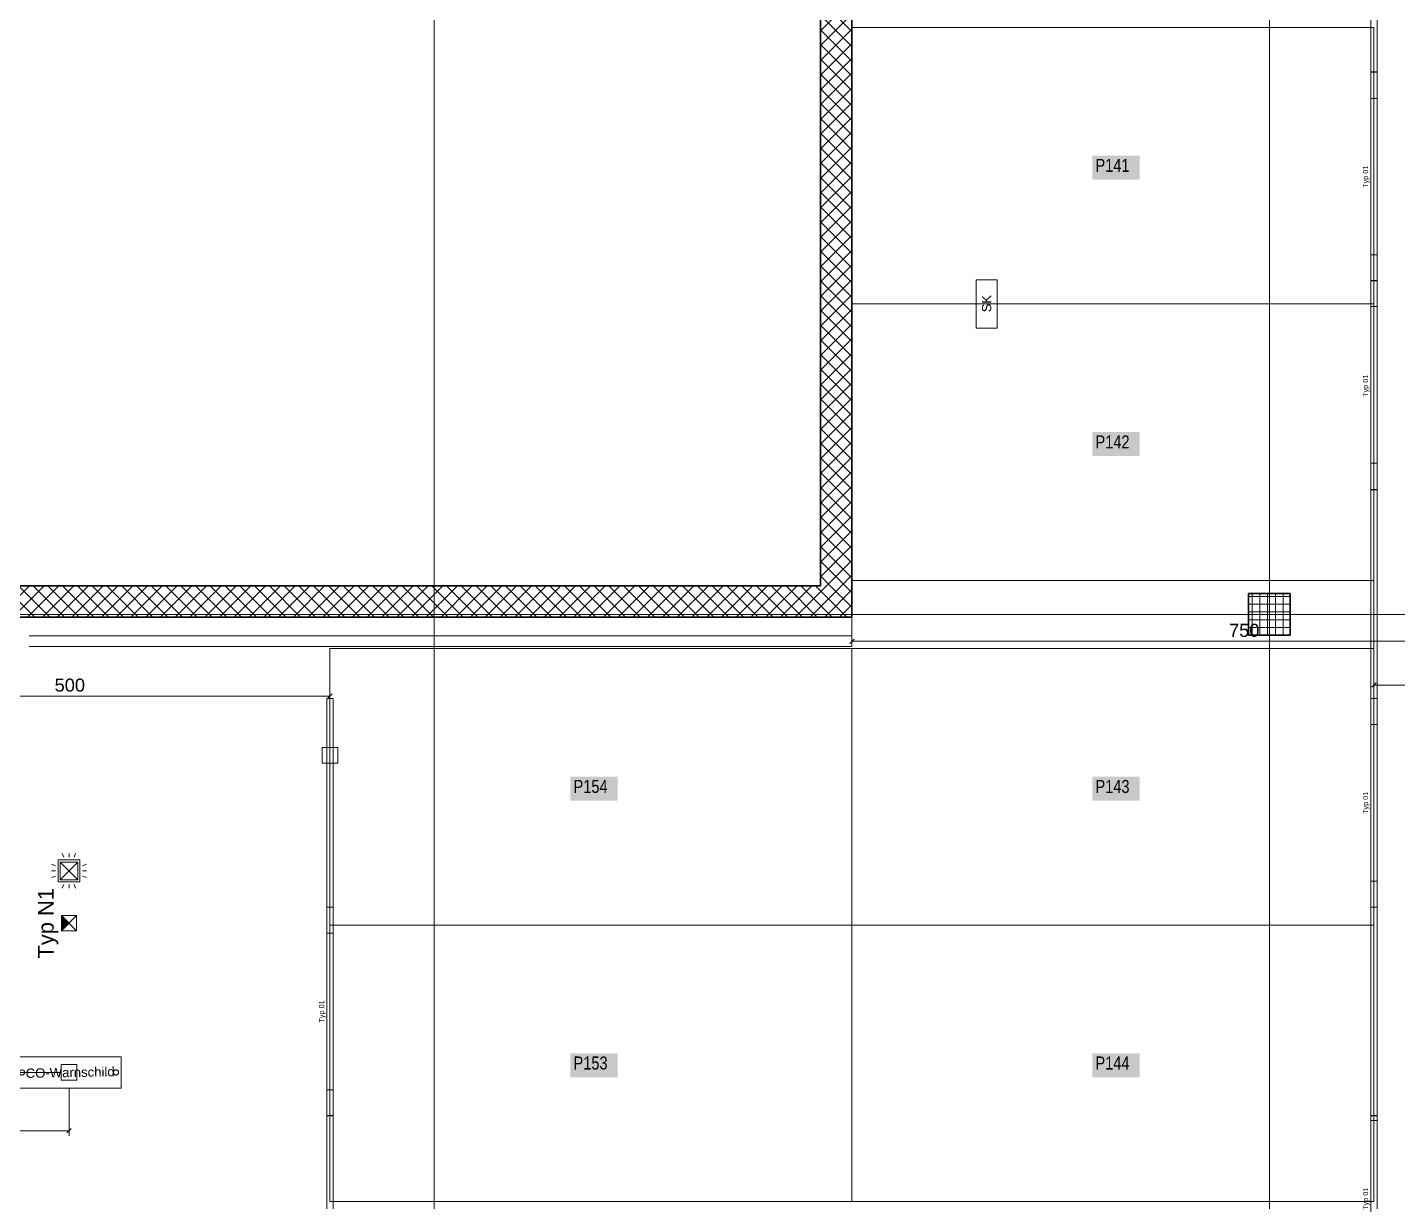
# Model space of a CAD drawing. Extents: x -1067 to 613, y -179 to 712.
# Drawn here: x -843.1 to -580.5, y -12.6 to 212.4 of the extents above; entities that cross this region are included whole.
import ezdxf
from ezdxf.lldxf.tags import DXFTag

# ---------------------------------------------------------------- set-up
doc = ezdxf.new("R2010")
doc.units = 0
doc.layers.get('0').update_dxf_attribs({"lineweight": 13})
for name, color, linetype, lineweight, true_color in [('A-DETL-____-OTLN', 5, 'Continuous', 9, 0x0000ff), ('EL01_VVV_Mass', 7, 'Continuous', 13, 0xb2b200), ('EL01_WAN_BUS-KNX', 7, 'Continuous', 13, 0xcc0099), ('EL01_WAN_CO-Anlage', 7, 'Continuous', 13, 0x993300), ('EL01_WAN_Leuchten', 7, 'Continuous', 13, 0x0080ff), ('EL01_WAN_Leuchtentyp', 7, 'Continuous', 13, 0x0099ff), ('EL01_WAN_Licht', 7, 'Continuous', 13, 0x0080ff), ('EL01_WAN_Notbeleuchtungen', 7, 'Continuous', 13, 0x009900), ('EL01_WAN_Notbeleuchtungentyp', 7, 'Continuous', 13, 0x009900), ('EL01_WAN_Schlaufkasten', 1, 'Continuous', 13, 0xff0000)]:
    doc.layers.add(name, color=color, linetype=linetype, lineweight=lineweight, true_color=true_color)
for name, color, linetype, lineweight in [('A-FLOR-____-OTLN', 7, 'Continuous', 9), ('A-WALL-____-MCUT', 7, 'Continuous', 35), ('A-WALL-____-PATT', 7, 'Continuous', 35), ('C-PRKG-____-IDEN', 7, 'Continuous', 5), ('C-PRKG-____-OTLN', 7, 'Continuous', 9), ('S-COLS-____-MCUT', 7, 'Continuous', 35), ('S-COLS-____-OTLN', 7, 'Continuous', 9), ('S-GRID-____-OTLN', 7, 'Continuous', 5)]:
    doc.layers.add(name, color=color, linetype=linetype, lineweight=lineweight)
doc.styles.get("Standard").update_dxf_attribs({"font": 'arial.ttf'})
tags = doc.linetypes.add('_Rasterlinie_', pattern=[0.375, 0.2, -0.05, 0.075, -0.05]).pattern_tags.tags
tags[10:11] = [DXFTag(74, 4), DXFTag(75, 0), DXFTag(340, '0'), DXFTag(46, 1.0), DXFTag(50, 0.0), DXFTag(44, 0.0), DXFTag(45, 0.0)]
tags[8:9] = [DXFTag(74, 4), DXFTag(75, 0), DXFTag(340, '0'), DXFTag(46, 1.0), DXFTag(50, 0.0), DXFTag(44, 0.0), DXFTag(45, 0.0)]
tags[6:7] = [DXFTag(74, 4), DXFTag(75, 0), DXFTag(340, '0'), DXFTag(46, 1.0), DXFTag(50, 0.0), DXFTag(44, 0.0), DXFTag(45, 0.0)]
tags[4:5] = [DXFTag(74, 4), DXFTag(75, 0), DXFTag(340, '0'), DXFTag(46, 1.0), DXFTag(50, 0.0), DXFTag(44, 0.0), DXFTag(45, 0.0)]
tags = doc.linetypes.add('Gestrichelt', pattern=[0.1, 0.05, -0.05]).pattern_tags.tags
tags[6:7] = [DXFTag(74, 4), DXFTag(75, 0), DXFTag(340, '0'), DXFTag(46, 1.0), DXFTag(50, 0.0), DXFTag(44, 0.0), DXFTag(45, 0.0)]
tags[4:5] = [DXFTag(74, 4), DXFTag(75, 0), DXFTag(340, '0'), DXFTag(46, 1.0), DXFTag(50, 0.0), DXFTag(44, 0.0), DXFTag(45, 0.0)]

# ---------------------------------------------------------------- blocks, each defined once
blk = doc.blocks.new('Referenz-A0UNPC4Q6I', base_point=(-1062.18, -175.86))
at = {"layer": 'A-DETL-____-OTLN', "color": 0, "linetype": 'Continuous', "lineweight": 35, "ltscale": 0.35}
blk.add_line((-845.1, 99.38), (-842.7, 99.38), dxfattribs=at)
at = {"layer": 'A-DETL-____-OTLN', "color": 0, "linetype": 'Gestrichelt', "ltscale": 0.13}
for p, q in [((-685.1, 99.36), (-685.1, 93.76)), ((-685.1, 93.76), (-842.7, 93.76))]:
    blk.add_line(p, q, dxfattribs=at)
at = {"layer": 'A-FLOR-____-OTLN', "color": 0, "linetype": 'Continuous', "ltscale": 0.13}
for p, q in [((-685.1, 99.36), (-842.7, 99.36)), ((-685.1, 95.78), (-685.1, 99.38)), ((-685.1, 95.78), (-842.7, 95.78))]:
    blk.add_line(p, q, dxfattribs=at)
at = {"layer": 'A-WALL-____-MCUT', "color": 0, "linetype": 'Continuous', "ltscale": 0.35}
for p, q in [((-691.1, 105.38), (-691.1, 419.38)), ((-685.1, 99.38), (-685.1, 338.38)), ((-691.1, 105.38), (-991.1, 105.38)), ((-842.7, 99.38), (-685.1, 99.38))]:
    blk.add_line(p, q, dxfattribs=at)
at = {"layer": 'A-WALL-____-PATT', "color": 0, "linetype": 'Continuous', "lineweight": 9, "ltscale": 0.13}
for p, q in [((-691.1, 211.7), (-685.1, 217.7)), ((-685.1, 211.55), (-691.1, 217.55)), ((-691.1, 208.87), (-685.1, 214.87)), ((-685.1, 208.72), (-691.1, 214.72)), ((-691.1, 206.04), (-685.1, 212.04)), ((-685.1, 205.89), (-691.1, 211.89)), ((-691.1, 203.22), (-685.1, 209.22)), ((-685.1, 203.07), (-691.1, 209.07)), ((-691.1, 200.39), (-685.1, 206.39)), ((-685.1, 200.24), (-691.1, 206.24)), ((-691.1, 197.56), (-685.1, 203.56)), ((-685.1, 197.41), (-691.1, 203.41)), ((-691.1, 194.73), (-685.1, 200.73)), ((-685.1, 194.58), (-691.1, 200.58)), ((-691.1, 191.9), (-685.1, 197.9)), ((-685.1, 191.75), (-691.1, 197.75)), ((-691.1, 189.07), (-685.1, 195.07)), ((-685.1, 188.92), (-691.1, 194.92)), ((-691.1, 186.25), (-685.1, 192.25)), ((-685.1, 186.09), (-691.1, 192.09)), ((-691.1, 183.42), (-685.1, 189.42)), ((-685.1, 183.27), (-691.1, 189.27)), ((-691.1, 180.59), (-685.1, 186.59)), ((-685.1, 180.44), (-691.1, 186.44)), ((-691.1, 177.76), (-685.1, 183.76)), ((-685.1, 177.61), (-691.1, 183.61)), ((-691.1, 174.93), (-685.1, 180.93)), ((-685.1, 174.78), (-691.1, 180.78)), ((-691.1, 172.1), (-685.1, 178.1)), ((-685.1, 171.95), (-691.1, 177.95)), ((-691.1, 169.28), (-685.1, 175.28)), ((-685.1, 169.12), (-691.1, 175.12)), ((-691.1, 166.45), (-685.1, 172.45)), ((-685.1, 166.3), (-691.1, 172.3)), ((-691.1, 163.62), (-685.1, 169.62)), ((-685.1, 163.47), (-691.1, 169.47)), ((-691.1, 160.79), (-685.1, 166.79)), ((-685.1, 160.64), (-691.1, 166.64)), ((-691.1, 157.96), (-685.1, 163.96)), ((-685.1, 157.81), (-691.1, 163.81)), ((-691.1, 155.13), (-685.1, 161.13)), ((-685.1, 154.98), (-691.1, 160.98)), ((-691.1, 152.3), (-685.1, 158.3)), ((-685.1, 152.15), (-691.1, 158.15)), ((-691.1, 149.48), (-685.1, 155.48)), ((-685.1, 149.32), (-691.1, 155.32)), ((-691.1, 146.65), (-685.1, 152.65)), ((-685.1, 146.5), (-691.1, 152.5)), ((-691.1, 143.82), (-685.1, 149.82)), ((-685.1, 143.67), (-691.1, 149.67)), ((-691.1, 140.99), (-685.1, 146.99)), ((-685.1, 140.84), (-691.1, 146.84)), ((-691.1, 138.16), (-685.1, 144.16)), ((-685.1, 138.01), (-691.1, 144.01)), ((-691.1, 135.33), (-685.1, 141.33)), ((-685.1, 135.18), (-691.1, 141.18)), ((-691.1, 132.51), (-685.1, 138.51)), ((-685.1, 132.35), (-691.1, 138.35)), ((-691.1, 129.68), (-685.1, 135.68)), ((-685.1, 129.53), (-691.1, 135.53)), ((-691.1, 126.85), (-685.1, 132.85)), ((-685.1, 126.7), (-691.1, 132.7)), ((-691.1, 124.02), (-685.1, 130.02)), ((-685.1, 123.87), (-691.1, 129.87)), ((-691.1, 121.19), (-685.1, 127.19)), ((-685.1, 121.04), (-691.1, 127.04)), ((-691.1, 118.36), (-685.1, 124.36)), ((-685.1, 118.21), (-691.1, 124.21)), ((-691.1, 115.53), (-685.1, 121.53)), ((-685.1, 115.38), (-691.1, 121.38)), ((-691.1, 112.71), (-685.1, 118.71)), ((-685.1, 112.56), (-691.1, 118.56)), ((-691.1, 109.88), (-685.1, 115.88)), ((-685.1, 109.73), (-691.1, 115.73)), ((-691.1, 107.05), (-685.1, 113.05)), ((-685.1, 106.9), (-691.1, 112.9)), ((-686.4, 105.38), (-691.1, 110.07)), ((-689.94, 105.38), (-685.1, 110.22)), ((-848.68, 99.38), (-842.68, 105.38)), ((-841.62, 99.38), (-847.62, 105.38)), ((-845.85, 99.38), (-839.85, 105.38)), ((-838.79, 99.38), (-844.79, 105.38)), ((-843.02, 99.38), (-837.02, 105.38)), ((-835.97, 99.38), (-841.97, 105.38)), ((-840.19, 99.38), (-834.19, 105.38)), ((-833.14, 99.38), (-839.14, 105.38)), ((-837.36, 99.38), (-831.36, 105.38)), ((-830.31, 99.38), (-836.31, 105.38)), ((-834.54, 99.38), (-828.54, 105.38)), ((-827.48, 99.38), (-833.48, 105.38)), ((-831.71, 99.38), (-825.71, 105.38)), ((-824.65, 99.38), (-830.65, 105.38)), ((-828.88, 99.38), (-822.88, 105.38)), ((-821.82, 99.38), (-827.82, 105.38)), ((-826.05, 99.38), (-820.05, 105.38)), ((-819, 99.38), (-825, 105.38)), ((-823.22, 99.38), (-817.22, 105.38)), ((-816.17, 99.38), (-822.17, 105.38)), ((-820.39, 99.38), (-814.39, 105.38)), ((-813.34, 99.38), (-819.34, 105.38)), ((-817.56, 99.38), (-811.56, 105.38)), ((-810.51, 99.38), (-816.51, 105.38)), ((-814.74, 99.38), (-808.74, 105.38)), ((-807.68, 99.38), (-813.68, 105.38)), ((-811.91, 99.38), (-805.91, 105.38)), ((-804.85, 99.38), (-810.85, 105.38)), ((-809.08, 99.38), (-803.08, 105.38)), ((-802.03, 99.38), (-808.03, 105.38)), ((-806.25, 99.38), (-800.25, 105.38)), ((-799.2, 99.38), (-805.2, 105.38)), ((-803.42, 99.38), (-797.42, 105.38)), ((-796.37, 99.38), (-802.37, 105.38)), ((-800.59, 99.38), (-794.59, 105.38)), ((-793.54, 99.38), (-799.54, 105.38)), ((-797.77, 99.38), (-791.77, 105.38)), ((-790.71, 99.38), (-796.71, 105.38)), ((-794.94, 99.38), (-788.94, 105.38)), ((-787.88, 99.38), (-793.88, 105.38)), ((-792.11, 99.38), (-786.11, 105.38)), ((-785.05, 99.38), (-791.05, 105.38)), ((-789.28, 99.38), (-783.28, 105.38)), ((-782.23, 99.38), (-788.23, 105.38)), ((-786.45, 99.38), (-780.45, 105.38)), ((-779.4, 99.38), (-785.4, 105.38)), ((-783.62, 99.38), (-777.62, 105.38)), ((-776.57, 99.38), (-782.57, 105.38)), ((-780.8, 99.38), (-774.8, 105.38)), ((-773.74, 99.38), (-779.74, 105.38)), ((-777.97, 99.38), (-771.97, 105.38)), ((-770.91, 99.38), (-776.91, 105.38)), ((-775.14, 99.38), (-769.14, 105.38)), ((-768.08, 99.38), (-774.08, 105.38)), ((-772.31, 99.38), (-766.31, 105.38)), ((-765.26, 99.38), (-771.26, 105.38)), ((-769.48, 99.38), (-763.48, 105.38)), ((-762.43, 99.38), (-768.43, 105.38)), ((-766.65, 99.38), (-760.65, 105.38)), ((-759.6, 99.38), (-765.6, 105.38)), ((-763.82, 99.38), (-757.82, 105.38)), ((-756.77, 99.38), (-762.77, 105.38)), ((-761, 99.38), (-755, 105.38)), ((-753.94, 99.38), (-759.94, 105.38)), ((-758.17, 99.38), (-752.17, 105.38)), ((-751.11, 99.38), (-757.11, 105.38)), ((-755.34, 99.38), (-749.34, 105.38)), ((-748.28, 99.38), (-754.28, 105.38)), ((-752.51, 99.38), (-746.51, 105.38)), ((-745.46, 99.38), (-751.46, 105.38)), ((-749.68, 99.38), (-743.68, 105.38)), ((-742.63, 99.38), (-748.63, 105.38)), ((-746.85, 99.38), (-740.85, 105.38)), ((-739.8, 99.38), (-745.8, 105.38)), ((-744.03, 99.38), (-738.03, 105.38)), ((-736.97, 99.38), (-742.97, 105.38)), ((-741.2, 99.38), (-735.2, 105.38)), ((-734.14, 99.38), (-740.14, 105.38)), ((-738.37, 99.38), (-732.37, 105.38)), ((-731.31, 99.38), (-737.31, 105.38)), ((-735.54, 99.38), (-729.54, 105.38)), ((-728.49, 99.38), (-734.49, 105.38)), ((-732.71, 99.38), (-726.71, 105.38)), ((-725.66, 99.38), (-731.66, 105.38)), ((-729.88, 99.38), (-723.88, 105.38)), ((-722.83, 99.38), (-728.83, 105.38)), ((-727.06, 99.38), (-721.06, 105.38)), ((-720, 99.38), (-726, 105.38)), ((-724.23, 99.38), (-718.23, 105.38)), ((-717.17, 99.38), (-723.17, 105.38)), ((-721.4, 99.38), (-715.4, 105.38)), ((-714.34, 99.38), (-720.34, 105.38)), ((-718.57, 99.38), (-712.57, 105.38)), ((-711.52, 99.38), (-717.52, 105.38)), ((-715.74, 99.38), (-709.74, 105.38)), ((-708.69, 99.38), (-714.69, 105.38)), ((-712.91, 99.38), (-706.91, 105.38)), ((-705.86, 99.38), (-711.86, 105.38)), ((-710.08, 99.38), (-704.08, 105.38)), ((-703.03, 99.38), (-709.03, 105.38)), ((-707.26, 99.38), (-701.26, 105.38)), ((-700.2, 99.38), (-706.2, 105.38)), ((-704.43, 99.38), (-698.43, 105.38)), ((-697.37, 99.38), (-703.37, 105.38)), ((-701.6, 99.38), (-695.6, 105.38)), ((-694.54, 99.38), (-700.54, 105.38)), ((-698.77, 99.38), (-692.77, 105.38)), ((-691.72, 99.38), (-697.72, 105.38)), ((-695.94, 99.38), (-689.94, 105.38)), ((-688.89, 99.38), (-694.89, 105.38)), ((-693.11, 99.38), (-687.11, 105.38)), ((-686.06, 99.38), (-692.06, 105.38)), ((-689.23, 105.38), (-691.1, 107.24)), ((-685.1, 101.24), (-689.23, 105.38)), ((-687.11, 105.38), (-685.1, 107.39)), ((-685.1, 104.07), (-686.4, 105.38)), ((-690.29, 99.38), (-685.1, 104.56)), ((-687.46, 99.38), (-685.1, 101.74))]:
    blk.add_line(p, q, dxfattribs=at)
at = {"layer": 'C-PRKG-____-IDEN', "color": 7, "linetype": 'Continuous', "ltscale": 0.13, "true_color": 0xffffff}
for points in [[(-639.05, 183.2), (-629.98, 183.2), (-639.05, 187.79)], [(-629.98, 183.2), (-639.05, 187.79), (-629.98, 187.79)], [(-639.05, 130.21), (-629.98, 130.21), (-639.05, 134.81)], [(-629.98, 130.21), (-639.05, 134.81), (-629.98, 134.81)], [(-739.05, 64.19), (-729.98, 64.19), (-739.05, 68.78)], [(-729.98, 64.19), (-739.05, 68.78), (-729.98, 68.78)], [(-639.05, 64.19), (-629.98, 64.19), (-639.05, 68.78)], [(-629.98, 64.19), (-639.05, 68.78), (-629.98, 68.78)], [(-739.05, 11.2), (-729.98, 11.2), (-739.05, 15.79)], [(-729.98, 11.2), (-739.05, 15.79), (-729.98, 15.79)], [(-639.05, 11.2), (-629.98, 11.2), (-639.05, 15.8)], [(-629.98, 11.2), (-639.05, 15.8), (-629.98, 15.8)]]:
    blk.add_solid(points, dxfattribs=at)
at = {"layer": 'C-PRKG-____-OTLN', "color": 0, "linetype": 'Continuous', "ltscale": 0.13}
for p, q in [((-685.1, 212.35), (-585.1, 212.35)), ((-685.1, 159.37), (-685.1, 212.35)), ((-585.1, 212.35), (-685.1, 212.35)), ((-685.1, 159.37), (-685.1, 212.35)), ((-685.1, 212.35), (-585.1, 212.35)), ((-585.1, 159.37), (-585.1, 212.35)), ((-585.1, 159.37), (-585.1, 212.35)), ((-585.1, 212.35), (-585.1, 159.37)), ((-585.1, 212.35), (-585.1, 212.35)), ((-685.1, 159.37), (-585.1, 159.37)), ((-685.1, 159.37), (-585.1, 159.37)), ((-585.1, 159.37), (-685.1, 159.37)), ((-685.1, 159.37), (-585.1, 159.37)), ((-685.1, 106.38), (-685.1, 159.37)), ((-585.1, 159.37), (-685.1, 159.37)), ((-685.1, 106.38), (-685.1, 159.37)), ((-685.1, 159.37), (-585.1, 159.37)), ((-585.1, 159.37), (-585.1, 159.37)), ((-585.1, 106.38), (-585.1, 159.37)), ((-585.1, 106.38), (-585.1, 159.37)), ((-585.1, 159.37), (-585.1, 106.38)), ((-585.1, 159.37), (-585.1, 159.37)), ((-685.1, 106.38), (-585.1, 106.38)), ((-685.1, 106.38), (-585.1, 106.38)), ((-585.1, 106.38), (-685.1, 106.38)), ((-585.1, 106.38), (-585.1, 106.38)), ((-685.1, 93.34), (-785.1, 93.34)), ((-785.1, 93.34), (-785.1, 40.36)), ((-785.1, 93.34), (-785.1, 93.34)), ((-685.1, 40.36), (-685.1, 93.34)), ((-685.1, 93.34), (-685.1, 93.34)), ((-585.1, 93.34), (-685.1, 93.34)), ((-685.1, 93.34), (-685.1, 40.36)), ((-685.1, 93.34), (-685.1, 93.34)), ((-585.1, 40.36), (-585.1, 93.34)), ((-585.1, 93.34), (-585.1, 93.34)), ((-785.1, 40.36), (-685.1, 40.36)), ((-785.1, 40.35), (-785.1, 40.36)), ((-685.1, 40.35), (-785.1, 40.35)), ((-785.1, 40.35), (-785.1, -12.63)), ((-785.1, 40.35), (-785.1, 40.35)), ((-685.1, 40.36), (-685.1, 40.35)), ((-685.1, 40.36), (-585.1, 40.36)), ((-685.1, 40.35), (-685.1, 40.36)), ((-585.1, 40.36), (-685.1, 40.36)), ((-685.1, 40.36), (-685.1, -12.63)), ((-685.1, 40.36), (-685.1, 40.35)), ((-685.1, -12.63), (-685.1, 40.35)), ((-685.1, 40.35), (-685.1, 40.35)), ((-585.1, 40.36), (-585.1, 40.35)), ((-585.1, -12.63), (-585.1, 40.36)), ((-585.1, 40.36), (-585.1, 40.35)), ((-785.1, -12.63), (-685.1, -12.63)), ((-785.1, -12.63), (-785.1, -12.63)), ((-685.1, -12.63), (-685.1, -12.63)), ((-685.1, -12.63), (-585.1, -12.63)), ((-685.1, -12.63), (-685.1, -12.63)), ((-585.1, -12.63), (-585.1, -12.63))]:
    blk.add_line(p, q, dxfattribs=at)
at = {"layer": 'S-COLS-____-MCUT', "color": 0, "linetype": 'Continuous', "ltscale": 0.35}
for p, q in [((-601.1, 103.88), (-609.1, 103.88)), ((-609.1, 103.88), (-609.1, 95.88)), ((-601.1, 95.88), (-601.1, 103.88)), ((-609.1, 95.88), (-601.1, 95.88))]:
    blk.add_line(p, q, dxfattribs=at)
at = {"layer": 'S-COLS-____-OTLN', "color": 0, "linetype": 'Continuous', "ltscale": 0.13}
for p, q in [((-609.1, 103.34), (-601.1, 103.34)), ((-608.44, 95.88), (-608.44, 103.88)), ((-606.94, 95.88), (-606.94, 103.88)), ((-605.44, 95.88), (-605.44, 103.88)), ((-603.94, 95.88), (-603.94, 103.88)), ((-602.44, 95.88), (-602.44, 103.88)), ((-609.1, 101.84), (-601.1, 101.84)), ((-609.1, 100.34), (-601.1, 100.34)), ((-609.1, 98.84), (-601.1, 98.84)), ((-609.1, 97.34), (-601.1, 97.34))]:
    blk.add_line(p, q, dxfattribs=at)
at = {"layer": 'S-GRID-____-OTLN', "color": 0, "linetype": '_Rasterlinie_', "ltscale": 0.13}
for p, q in [((-765.1, -171.09), (-765.1, 546.38)), ((-605.1, -171.09), (-605.1, 546.38)), ((-1046.54, 99.88), (-144.67, 99.88))]:
    blk.add_line(p, q, dxfattribs=at)
at = {"layer": 'C-PRKG-____-IDEN', "color": 0, "linetype": 'Continuous', "ltscale": 0.13, "char_height": 2.5, "attachment_point": 1}
for s, insert in [('{\\W0.8;\\fArial;P141}', (-638.43, 187.17)), ('{\\W0.8;\\fArial;P142}', (-638.43, 134.18)), ('{\\W0.8;\\fArial;P154}', (-738.43, 68.16)), ('{\\W0.8;\\fArial;P143}', (-638.43, 68.16)), ('{\\W0.8;\\fArial;P153}', (-738.43, 15.17)), ('{\\W0.8;\\fArial;P144}', (-638.43, 15.17))]:
    blk.add_mtext(s, dxfattribs=dict(at, insert=insert))
blk = doc.blocks.new('Einzeiliger Text-A0UNPCCQ6I', base_point=(-843.41, 11.05))
at = {"color": 0, "lineweight": -2, "insert": (-843.41, 12.85), "char_height": 1.8, "attachment_point": 1, "rotation": 1.124}
blk.add_mtext('{\\fArial;CO-Warnschild}', dxfattribs=at)
blk = doc.blocks.new('Maß-A0UNPCCW6I', base_point=(-856.67, 11.7))
at = {"color": 0, "lineweight": -2}
for p, q in [((-854.34, 99.85), (-853.32, 99.85)), ((-853.75, 100.27), (-852.92, 99.44)), ((-853.34, 12.11), (-853.34, 99.85)), ((-854.34, 12.11), (-836.59, 12.11)), ((-853.75, 12.53), (-852.92, 11.7))]:
    blk.add_line(p, q, dxfattribs=at)
at = {"color": 0, "lineweight": -2, "insert": (-856.67, 53.17), "char_height": 2.5, "attachment_point": 1, "rotation": 90}
blk.add_mtext('{\\fArial;439}', dxfattribs=at)
blk = doc.blocks.new('Kabelkanal-A0UNPCE06I', base_point=(-585.7, 43.75))
at = {"color": 0, "linetype": 'ByBlock', "lineweight": -2, "ltscale": 0.13}
for p, q in [((-585.69, 83.74), (-585.69, 83.77)), ((-585.69, 83.77), (-584.49, 83.77)), ((-585.69, 43.78), (-585.69, 83.77)), ((-585.69, 83.74), (-584.49, 83.74)), ((-585.69, 43.75), (-585.69, 83.74)), ((-584.49, 83.74), (-584.49, 83.77)), ((-584.49, 83.77), (-584.49, 43.78)), ((-584.49, 83.74), (-584.49, 43.75)), ((-585.69, 43.75), (-585.69, 43.78)), ((-584.49, 43.78), (-585.69, 43.78)), ((-584.49, 43.75), (-585.69, 43.75)), ((-584.49, 43.75), (-584.49, 43.78))]:
    blk.add_line(p, q, dxfattribs=at)
blk = doc.blocks.new('Deckendose UP-A0UNPCE46I', base_point=(-836.59, 10.61))
at = {"color": 0, "lineweight": -2}
for p, q in [((-836.59, 10.61), (-836.59, 13.61)), ((-836.59, 13.61), (-833.59, 13.61)), ((-833.59, 13.61), (-833.59, 10.61)), ((-833.59, 10.61), (-836.59, 10.61))]:
    blk.add_line(p, q, dxfattribs=at)
blk = doc.blocks.new('Maß-A0UNPCHS6I', base_point=(-685.51, 93.74))
at = {"color": 0, "lineweight": -2}
for p, q in [((-685.09, 93.74), (-685.09, 99.36)), ((-685.51, 94.33), (-684.68, 95.16)), ((-535.1, 94.74), (-685.09, 94.74)), ((-535.51, 94.33), (-534.68, 95.16)), ((-535.1, 93.74), (-535.1, 96.87))]:
    blk.add_line(p, q, dxfattribs=at)
at = {"color": 0, "lineweight": -2, "insert": (-612.84, 98.08), "char_height": 2.5, "attachment_point": 1}
blk.add_mtext('{\\fArial;750}', dxfattribs=at)
blk = doc.blocks.new('Deckendose UP-A0UNPCIK6I', base_point=(-786.59, 71.36))
at = {"color": 0, "lineweight": -2}
for p, q in [((-786.59, 71.36), (-786.59, 74.36)), ((-786.59, 74.36), (-783.59, 74.36)), ((-783.59, 74.36), (-783.59, 71.36)), ((-783.59, 71.36), (-786.59, 71.36))]:
    blk.add_line(p, q, dxfattribs=at)
blk = doc.blocks.new('LED-Langfeldleuchte 37W-A0UNPCKW6I', base_point=(-585.7, -27.09))
at = {"color": 0, "linetype": 'ByBlock', "lineweight": -2, "ltscale": 0.13}
for p, q in [((-585.69, 2.9), (-585.69, 2.91)), ((-585.69, -27.09), (-585.69, 2.91)), ((-585.69, 2.91), (-584.49, 2.91)), ((-585.69, -27.09), (-585.69, 2.9)), ((-585.69, 2.9), (-584.49, 2.9)), ((-584.49, 2.9), (-584.49, 2.91)), ((-584.49, 2.91), (-584.49, -27.09)), ((-584.49, 2.9), (-584.49, -27.09)), ((-585.69, -27.09), (-585.69, -27.09)), ((-584.49, -27.09), (-585.69, -27.09)), ((-584.49, -27.09), (-585.69, -27.09)), ((-584.49, -27.09), (-584.49, -27.09))]:
    blk.add_line(p, q, dxfattribs=at)
blk = doc.blocks.new('Bemerkung 1-A0UNPCKY6I', base_point=(-587.19, -14.23))
at = {"color": 0, "lineweight": -2, "insert": (-587.19, -14.23), "char_height": 1, "attachment_point": 1, "rotation": 90}
blk.add_mtext('{\\fArial;Typ 01}', dxfattribs=at)
blk = doc.blocks.new('Notleuchte eckig-A0UNPCL66I', base_point=(-836.55, 39.27))
at = {"color": 0, "lineweight": -2}
for p, q in [((-833.63, 39.27), (-836.55, 42.19)), ((-833.63, 42.19), (-836.55, 39.27)), ((-836.55, 39.27), (-836.55, 42.19)), ((-836.55, 42.19), (-833.63, 42.19)), ((-833.63, 42.19), (-833.63, 39.27)), ((-833.63, 39.27), (-836.55, 39.27))]:
    blk.add_line(p, q, dxfattribs=at)
for points in [[(-835.09, 40.73), (-836.55, 40.73), (-836.55, 42.19)], [(-836.55, 39.27), (-835.09, 40.73), (-836.55, 40.73)]]:
    blk.add_solid(points, dxfattribs=at)
blk = doc.blocks.new('Bemerkung 1-A0UNPCL86I', base_point=(-841.03, 33.94))
at = {"color": 0, "lineweight": -2, "insert": (-841.03, 33.94), "char_height": 3, "attachment_point": 1, "rotation": 90}
blk.add_mtext('{\\fArial;Typ N1}', dxfattribs=at)
blk = doc.blocks.new('Kabelkanal-A0UNPCLW6I', base_point=(-785.7, -27.98))
at = {"color": 0, "linetype": 'ByBlock', "lineweight": -2, "ltscale": 0.13}
for p, q in [((-785.69, 3.82), (-785.69, 3.84)), ((-785.69, 3.84), (-784.49, 3.84)), ((-785.69, -27.96), (-785.69, 3.84)), ((-785.69, 3.82), (-784.49, 3.82)), ((-785.69, -27.98), (-785.69, 3.82)), ((-784.49, 3.82), (-784.49, 3.84)), ((-784.49, 3.84), (-784.49, -27.96)), ((-784.49, 3.82), (-784.49, -27.98)), ((-785.69, -27.98), (-785.69, -27.96)), ((-784.49, -27.96), (-785.69, -27.96)), ((-784.49, -27.98), (-785.69, -27.98)), ((-784.49, -27.98), (-784.49, -27.96))]:
    blk.add_line(p, q, dxfattribs=at)
blk = doc.blocks.new('Kabelkanal-A0UNPCN46I', base_point=(-585.7, 123.8))
at = {"color": 0, "linetype": 'ByBlock', "lineweight": -2, "ltscale": 0.13}
for p, q in [((-585.69, 163.79), (-585.69, 163.82)), ((-585.69, 163.82), (-584.49, 163.82)), ((-585.69, 123.83), (-585.69, 163.82)), ((-585.69, 163.79), (-584.49, 163.79)), ((-585.69, 123.8), (-585.69, 163.79)), ((-584.49, 163.79), (-584.49, 163.82)), ((-584.49, 163.82), (-584.49, 123.83)), ((-584.49, 163.79), (-584.49, 123.8)), ((-585.69, 123.8), (-585.69, 123.83)), ((-584.49, 123.83), (-585.69, 123.83)), ((-584.49, 123.8), (-585.69, 123.8)), ((-584.49, 123.8), (-584.49, 123.83))]:
    blk.add_line(p, q, dxfattribs=at)
blk = doc.blocks.new('Maß-A0UNPCOW6I', base_point=(-885.51, 83.71))
at = {"color": 0, "lineweight": -2}
for p, q in [((-884.68, 84.66), (-885.51, 83.83)), ((-885.09, 85.24), (-885.09, 83.71)), ((-885.09, 84.24), (-785.09, 84.24)), ((-784.68, 84.66), (-785.51, 83.83)), ((-785.09, 85.24), (-785.09, 83.74))]:
    blk.add_line(p, q, dxfattribs=at)
at = {"color": 0, "lineweight": -2, "insert": (-837.85, 87.58), "char_height": 2.5, "attachment_point": 1}
blk.add_mtext('{\\fArial;500}', dxfattribs=at)
blk = doc.blocks.new('Bewegungsmelder UP-A0UNPCP46I', base_point=(-838.42, 47.41))
at = {"color": 0, "lineweight": -2}
for p, q in [((-837.19, 52.83), (-837.19, 48.63)), ((-832.99, 52.83), (-837.19, 52.83)), ((-836.1, 53.34), (-836.37, 54.05)), ((-835.09, 53.34), (-835.09, 54.05)), ((-834.09, 53.34), (-833.82, 54.05)), ((-832.99, 48.63), (-832.99, 52.83)), ((-837.71, 51.73), (-838.42, 52.01)), ((-837.71, 50.73), (-838.42, 50.73)), ((-833.41, 52.41), (-836.77, 52.41)), ((-836.77, 52.41), (-836.77, 49.05)), ((-836.77, 52.41), (-833.41, 49.05)), ((-833.41, 52.41), (-836.77, 49.05)), ((-833.41, 49.05), (-833.41, 52.41)), ((-832.48, 51.73), (-831.77, 52.01)), ((-832.48, 50.73), (-831.77, 50.73)), ((-837.71, 49.73), (-838.42, 49.45)), ((-837.19, 48.63), (-832.99, 48.63)), ((-836.77, 49.05), (-833.41, 49.05)), ((-836.1, 48.12), (-836.37, 47.41)), ((-835.09, 48.12), (-835.09, 47.41)), ((-834.09, 48.12), (-833.82, 47.41)), ((-832.48, 49.73), (-831.77, 49.45))]:
    blk.add_line(p, q, dxfattribs=at)
blk = doc.blocks.new('LED-Langfeldleuchte 37W-A0UNPCQO6I', base_point=(-585.7, 168.75))
at = {"color": 0, "linetype": 'ByBlock', "lineweight": -2, "ltscale": 0.13}
for p, q in [((-585.69, 198.75), (-585.69, 198.75)), ((-585.69, 168.75), (-585.69, 198.75)), ((-585.69, 198.75), (-584.49, 198.75)), ((-585.69, 168.76), (-585.69, 198.75)), ((-585.69, 198.75), (-584.49, 198.75)), ((-584.49, 198.75), (-584.49, 198.75)), ((-584.49, 198.75), (-584.49, 168.75)), ((-584.49, 198.75), (-584.49, 168.76)), ((-585.69, 168.75), (-585.69, 168.76)), ((-584.49, 168.76), (-585.69, 168.76)), ((-584.49, 168.75), (-585.69, 168.75)), ((-584.49, 168.75), (-584.49, 168.76))]:
    blk.add_line(p, q, dxfattribs=at)
blk = doc.blocks.new('Bemerkung 1-A0UNPCQQ6I', base_point=(-587.19, 181.61))
at = {"color": 0, "lineweight": -2, "insert": (-587.19, 181.61), "char_height": 1, "attachment_point": 1, "rotation": 90}
blk.add_mtext('{\\fArial;Typ 01}', dxfattribs=at)
blk = doc.blocks.new('LED-Langfeldleuchte 37W-A0UNPCS06I', base_point=(-585.7, 128.85))
at = {"color": 0, "linetype": 'ByBlock', "lineweight": -2, "ltscale": 0.13}
for p, q in [((-585.69, 158.85), (-585.69, 158.85)), ((-585.69, 128.85), (-585.69, 158.85)), ((-585.69, 158.85), (-584.49, 158.85)), ((-585.69, 128.86), (-585.69, 158.85)), ((-585.69, 158.85), (-584.49, 158.85)), ((-584.49, 158.85), (-584.49, 158.85)), ((-584.49, 158.85), (-584.49, 128.85)), ((-584.49, 158.85), (-584.49, 128.86)), ((-585.69, 128.85), (-585.69, 128.86)), ((-584.49, 128.86), (-585.69, 128.86)), ((-584.49, 128.85), (-585.69, 128.85)), ((-584.49, 128.85), (-584.49, 128.86))]:
    blk.add_line(p, q, dxfattribs=at)
blk = doc.blocks.new('Bemerkung 1-A0UNPCS26I', base_point=(-587.19, 141.57))
at = {"color": 0, "lineweight": -2, "insert": (-587.19, 141.57), "char_height": 1, "attachment_point": 1, "rotation": 90}
blk.add_mtext('{\\fArial;Typ 01}', dxfattribs=at)
blk = doc.blocks.new('Kabelkanal-A0UNPCSA6I', base_point=(-785.7, 43.75))
at = {"color": 0, "linetype": 'ByBlock', "lineweight": -2, "ltscale": 0.13}
for p, q in [((-785.69, 83.74), (-785.69, 83.77)), ((-785.69, 83.77), (-784.49, 83.77)), ((-785.69, 43.78), (-785.69, 83.77)), ((-785.69, 83.74), (-784.49, 83.74)), ((-785.69, 43.75), (-785.69, 83.74)), ((-784.49, 83.74), (-784.49, 83.77)), ((-784.49, 83.77), (-784.49, 43.78)), ((-784.49, 83.74), (-784.49, 43.75)), ((-785.69, 43.75), (-785.69, 43.78)), ((-784.49, 43.78), (-785.69, 43.78)), ((-784.49, 43.75), (-785.69, 43.75)), ((-784.49, 43.75), (-784.49, 43.78))]:
    blk.add_line(p, q, dxfattribs=at)
blk = doc.blocks.new('Maß-A0UNPCXY6I', base_point=(-985.51, -0.06))
at = {"color": 0, "lineweight": -2}
for p, q in [((-985.09, -0.06), (-985.09, 8.01)), ((-835.09, -0.06), (-835.09, 9.11)), ((-985.51, 0.53), (-984.68, 1.36)), ((-835.09, 0.94), (-985.09, 0.94)), ((-835.51, 0.53), (-834.68, 1.36))]:
    blk.add_line(p, q, dxfattribs=at)
at = {"color": 0, "lineweight": -2, "insert": (-912.84, 4.28), "char_height": 2.5, "attachment_point": 1}
blk.add_mtext('{\\fArial;750}', dxfattribs=at)
blk = doc.blocks.new('Langfeldleuchte_ 1-flammig_ 18 W-A0UNPCYA6I', base_point=(-845.09, 9.11))
at = {"color": 0, "lineweight": -2}
for p, q in [((-845.09, 15.11), (-825.09, 15.11)), ((-845.09, 9.11), (-845.09, 15.11)), ((-825.09, 9.11), (-825.09, 15.11)), ((-844.58, 12.24), (-844.59, 12.18)), ((-844.59, 12.18), (-844.59, 12.11)), ((-844.59, 12.11), (-844.59, 12.05)), ((-844.59, 12.05), (-844.58, 11.98)), ((-844.56, 12.3), (-844.58, 12.24)), ((-844.58, 11.98), (-844.56, 11.92)), ((-844.53, 12.36), (-844.56, 12.3)), ((-844.56, 11.92), (-844.53, 11.86)), ((-844.49, 12.42), (-844.53, 12.36)), ((-844.53, 11.86), (-844.49, 11.81)), ((-844.45, 12.47), (-844.49, 12.42)), ((-844.49, 11.81), (-844.45, 11.76)), ((-844.4, 12.51), (-844.45, 12.47)), ((-844.45, 11.76), (-844.4, 11.72)), ((-844.34, 12.55), (-844.4, 12.51)), ((-844.4, 11.72), (-844.34, 11.68)), ((-844.29, 12.57), (-844.34, 12.55)), ((-844.34, 11.68), (-844.29, 11.65)), ((-844.22, 12.6), (-844.29, 12.57)), ((-844.29, 11.65), (-844.22, 11.63)), ((-844.16, 12.61), (-844.22, 12.6)), ((-844.22, 11.63), (-844.16, 11.62)), ((-844.09, 12.61), (-844.16, 12.61)), ((-844.16, 11.62), (-844.09, 11.61)), ((-844.03, 12.61), (-844.09, 12.61)), ((-844.09, 11.61), (-844.03, 11.62)), ((-843.97, 12.6), (-844.03, 12.61)), ((-844.03, 11.62), (-843.97, 11.63)), ((-843.9, 12.57), (-843.97, 12.6)), ((-843.97, 11.63), (-843.9, 11.65)), ((-843.84, 12.55), (-843.9, 12.57)), ((-843.9, 11.65), (-843.84, 11.68)), ((-843.79, 12.51), (-843.84, 12.55)), ((-843.84, 11.68), (-843.79, 11.72)), ((-843.74, 12.47), (-843.79, 12.51)), ((-843.79, 11.72), (-843.74, 11.76)), ((-843.7, 12.42), (-843.74, 12.47)), ((-843.74, 11.76), (-843.7, 11.81)), ((-843.66, 12.36), (-843.7, 12.42)), ((-843.7, 11.81), (-843.66, 11.86)), ((-843.63, 12.3), (-843.66, 12.36)), ((-843.66, 11.86), (-843.63, 11.92)), ((-843.61, 12.24), (-843.63, 12.3)), ((-843.63, 11.92), (-843.61, 11.98)), ((-843.6, 12.18), (-843.61, 12.24)), ((-843.61, 11.98), (-843.6, 12.05)), ((-843.59, 12.11), (-843.6, 12.18)), ((-843.6, 12.05), (-843.59, 12.11)), ((-826.58, 12.24), (-826.59, 12.18)), ((-826.59, 12.18), (-826.59, 12.11)), ((-826.59, 12.11), (-826.59, 12.05)), ((-826.59, 12.05), (-826.58, 11.98)), ((-826.56, 12.3), (-826.58, 12.24)), ((-826.58, 11.98), (-826.56, 11.92)), ((-826.53, 12.36), (-826.56, 12.3)), ((-826.56, 11.92), (-826.53, 11.86)), ((-826.49, 12.42), (-826.53, 12.36)), ((-826.53, 11.86), (-826.49, 11.81)), ((-826.45, 12.47), (-826.49, 12.42)), ((-826.49, 11.81), (-826.45, 11.76)), ((-826.4, 12.51), (-826.45, 12.47)), ((-826.45, 11.76), (-826.4, 11.72)), ((-826.34, 12.55), (-826.4, 12.51)), ((-826.4, 11.72), (-826.34, 11.68)), ((-826.29, 12.57), (-826.34, 12.55)), ((-826.34, 11.68), (-826.29, 11.65)), ((-826.22, 12.6), (-826.29, 12.57)), ((-826.29, 11.65), (-826.22, 11.63)), ((-826.16, 12.61), (-826.22, 12.6)), ((-826.22, 11.63), (-826.16, 11.62)), ((-826.09, 12.61), (-826.16, 12.61)), ((-826.16, 11.62), (-826.09, 11.61)), ((-826.03, 12.61), (-826.09, 12.61)), ((-826.09, 11.61), (-826.03, 11.62)), ((-825.97, 12.6), (-826.03, 12.61)), ((-826.03, 11.62), (-825.97, 11.63)), ((-825.9, 12.57), (-825.97, 12.6)), ((-825.97, 11.63), (-825.9, 11.65)), ((-825.84, 12.55), (-825.9, 12.57)), ((-825.9, 11.65), (-825.84, 11.68)), ((-825.79, 12.51), (-825.84, 12.55)), ((-825.84, 11.68), (-825.79, 11.72)), ((-825.74, 12.47), (-825.79, 12.51)), ((-825.79, 11.72), (-825.74, 11.76)), ((-825.7, 12.42), (-825.74, 12.47)), ((-825.74, 11.76), (-825.7, 11.81)), ((-825.66, 12.36), (-825.7, 12.42)), ((-825.7, 11.81), (-825.66, 11.86)), ((-825.63, 12.3), (-825.66, 12.36)), ((-825.66, 11.86), (-825.63, 11.92)), ((-825.61, 12.24), (-825.63, 12.3)), ((-825.63, 11.92), (-825.61, 11.98)), ((-825.6, 12.18), (-825.61, 12.24)), ((-825.61, 11.98), (-825.6, 12.05)), ((-825.59, 12.11), (-825.6, 12.18)), ((-825.6, 12.05), (-825.59, 12.11)), ((-845.09, 9.11), (-825.09, 9.11))]:
    blk.add_line(p, q, dxfattribs=at)
blk = doc.blocks.new('Kabelkanal-A0UNPCYS6I', base_point=(-585.7, 3.78))
at = {"color": 0, "linetype": 'ByBlock', "lineweight": -2, "ltscale": 0.13}
for p, q in [((-585.69, 43.78), (-585.69, 43.8)), ((-585.69, 43.8), (-584.49, 43.8)), ((-585.69, 3.81), (-585.69, 43.8)), ((-585.69, 43.78), (-584.49, 43.78)), ((-585.69, 3.78), (-585.69, 43.78)), ((-584.49, 43.78), (-584.49, 43.8)), ((-584.49, 43.8), (-584.49, 3.81)), ((-584.49, 43.78), (-584.49, 3.78)), ((-585.69, 3.78), (-585.69, 3.81)), ((-584.49, 3.81), (-585.69, 3.81)), ((-584.49, 3.78), (-585.69, 3.78)), ((-584.49, 3.78), (-584.49, 3.81))]:
    blk.add_line(p, q, dxfattribs=at)
blk = doc.blocks.new('Kabelkanal-A0UNPD0U6I', base_point=(-585.7, 163.81))
at = {"color": 0, "linetype": 'ByBlock', "lineweight": -2, "ltscale": 0.13}
for p, q in [((-585.69, 203.8), (-585.69, 203.83)), ((-585.69, 203.83), (-584.49, 203.83)), ((-585.69, 163.84), (-585.69, 203.83)), ((-585.69, 203.8), (-584.49, 203.8)), ((-585.69, 163.81), (-585.69, 203.8)), ((-584.49, 203.8), (-584.49, 203.83)), ((-584.49, 203.83), (-584.49, 163.84)), ((-584.49, 203.8), (-584.49, 163.81)), ((-585.69, 163.81), (-585.69, 163.84)), ((-584.49, 163.84), (-585.69, 163.84)), ((-584.49, 163.81), (-585.69, 163.81)), ((-584.49, 163.81), (-584.49, 163.84))]:
    blk.add_line(p, q, dxfattribs=at)
blk = doc.blocks.new('Maß-A0UNPD166I', base_point=(-585.51, 85.34))
at = {"color": 0, "lineweight": -2}
for p, q in [((-585.09, 85.34), (-585.09, 106.38)), ((-535.1, 85.34), (-535.1, 96.87)), ((-585.51, 85.93), (-584.68, 86.76)), ((-535.51, 85.93), (-534.68, 86.76)), ((-535.1, 86.34), (-585.09, 86.34))]:
    blk.add_line(p, q, dxfattribs=at)
at = {"color": 0, "lineweight": -2, "insert": (-562.88, 89.68), "char_height": 2.5, "attachment_point": 1}
blk.add_mtext('{\\fArial;250}', dxfattribs=at)
blk = doc.blocks.new('Kabelkanal-A0UNPD1K6I', base_point=(-585.7, 83.76))
at = {"color": 0, "linetype": 'ByBlock', "lineweight": -2, "ltscale": 0.13}
for p, q in [((-585.69, 123.75), (-585.69, 123.78)), ((-585.69, 123.78), (-584.49, 123.78)), ((-585.69, 83.79), (-585.69, 123.78)), ((-585.69, 123.75), (-584.49, 123.75)), ((-585.69, 83.76), (-585.69, 123.75)), ((-584.49, 123.75), (-584.49, 123.78)), ((-584.49, 123.78), (-584.49, 83.79)), ((-584.49, 123.75), (-584.49, 83.76)), ((-585.69, 83.76), (-585.69, 83.79)), ((-584.49, 83.79), (-585.69, 83.79)), ((-584.49, 83.76), (-585.69, 83.76)), ((-584.49, 83.76), (-584.49, 83.79))]:
    blk.add_line(p, q, dxfattribs=at)
blk = doc.blocks.new('LED-Langfeldleuchte 37W-A0UNPD686I', base_point=(-585.7, 48.77))
at = {"color": 0, "linetype": 'ByBlock', "lineweight": -2, "ltscale": 0.13}
for p, q in [((-585.69, 78.76), (-585.69, 78.77)), ((-585.69, 48.77), (-585.69, 78.77)), ((-585.69, 78.77), (-584.49, 78.77)), ((-585.69, 48.77), (-585.69, 78.76)), ((-585.69, 78.76), (-584.49, 78.76)), ((-584.49, 78.76), (-584.49, 78.77)), ((-584.49, 78.77), (-584.49, 48.77)), ((-584.49, 78.76), (-584.49, 48.77)), ((-585.69, 48.77), (-585.69, 48.77)), ((-584.49, 48.77), (-585.69, 48.77)), ((-584.49, 48.77), (-585.69, 48.77)), ((-584.49, 48.77), (-584.49, 48.77))]:
    blk.add_line(p, q, dxfattribs=at)
blk = doc.blocks.new('Bemerkung 1-A0UNPD6A6I', base_point=(-587.19, 61.63))
at = {"color": 0, "lineweight": -2, "insert": (-587.19, 61.63), "char_height": 1, "attachment_point": 1, "rotation": 90}
blk.add_mtext('{\\fArial;Typ 01}', dxfattribs=at)
blk = doc.blocks.new('Kabelkanal-A0UNPD7M6I', base_point=(-585.7, -27.98))
at = {"color": 0, "linetype": 'ByBlock', "lineweight": -2, "ltscale": 0.13}
for p, q in [((-585.69, 3.82), (-585.69, 3.84)), ((-585.69, 3.84), (-584.49, 3.84)), ((-585.69, -27.96), (-585.69, 3.84)), ((-585.69, 3.82), (-584.49, 3.82)), ((-585.69, -27.98), (-585.69, 3.82)), ((-584.49, 3.82), (-584.49, 3.84)), ((-584.49, 3.84), (-584.49, -27.96)), ((-584.49, 3.82), (-584.49, -27.98)), ((-585.69, -27.98), (-585.69, -27.96)), ((-584.49, -27.96), (-585.69, -27.96)), ((-584.49, -27.98), (-585.69, -27.98)), ((-584.49, -27.98), (-584.49, -27.96))]:
    blk.add_line(p, q, dxfattribs=at)
blk = doc.blocks.new('LED-Langfeldleuchte 37W-A0UNPD7Q6I', base_point=(-785.7, 8.8))
at = {"color": 0, "linetype": 'ByBlock', "lineweight": -2, "ltscale": 0.13}
for p, q in [((-785.69, 38.8), (-785.69, 38.8)), ((-785.69, 8.8), (-785.69, 38.8)), ((-785.69, 38.8), (-784.49, 38.8)), ((-785.69, 8.81), (-785.69, 38.8)), ((-785.69, 38.8), (-784.49, 38.8)), ((-784.49, 38.8), (-784.49, 38.8)), ((-784.49, 38.8), (-784.49, 8.8)), ((-784.49, 38.8), (-784.49, 8.81)), ((-785.69, 8.8), (-785.69, 8.81)), ((-784.49, 8.81), (-785.69, 8.81)), ((-784.49, 8.8), (-785.69, 8.8)), ((-784.49, 8.8), (-784.49, 8.81))]:
    blk.add_line(p, q, dxfattribs=at)
blk = doc.blocks.new('Bemerkung 1-A0UNPD7S6I', base_point=(-787.19, 21.66))
at = {"color": 0, "lineweight": -2, "insert": (-787.19, 21.66), "char_height": 1, "attachment_point": 1, "rotation": 90}
blk.add_mtext('{\\fArial;Typ 01}', dxfattribs=at)
blk = doc.blocks.new('Kabelkanal-A0UNPD986I', base_point=(-585.7, 203.82))
at = {"color": 0, "linetype": 'ByBlock', "lineweight": -2, "ltscale": 0.13}
for p, q in [((-585.69, 243.81), (-585.69, 243.84)), ((-585.69, 243.84), (-584.49, 243.84)), ((-585.69, 203.85), (-585.69, 243.84)), ((-585.69, 243.81), (-584.49, 243.81)), ((-585.69, 203.82), (-585.69, 243.81)), ((-584.49, 243.81), (-584.49, 243.84)), ((-584.49, 243.84), (-584.49, 203.85)), ((-584.49, 243.81), (-584.49, 203.82)), ((-585.69, 203.82), (-585.69, 203.85)), ((-584.49, 203.85), (-585.69, 203.85)), ((-584.49, 203.82), (-585.69, 203.82)), ((-584.49, 203.82), (-584.49, 203.85))]:
    blk.add_line(p, q, dxfattribs=at)
blk = doc.blocks.new('Schlaufkasten Decke (multi)-A0UNPDAI6I', base_point=(-661.29, 154.72))
at = {"color": 0, "linetype": 'ByBlock', "lineweight": -2, "ltscale": 0.13}
for p, q in [((-661.29, 164), (-657.29, 164)), ((-661.29, 154.72), (-661.29, 164)), ((-657.29, 164), (-657.29, 154.72)), ((-657.29, 154.72), (-661.29, 154.72))]:
    blk.add_line(p, q, dxfattribs=at)
at = {"color": 0, "linetype": 'ByBlock', "lineweight": -2, "ltscale": 0.13, "insert": (-660.17, 157.78), "char_height": 1.76, "attachment_point": 1, "rotation": 90}
blk.add_mtext('{\\fArial;SK}', dxfattribs=at)
blk = doc.blocks.new('Kabelkanal-A0UNPDB86I', base_point=(-785.7, 3.78))
at = {"color": 0, "linetype": 'ByBlock', "lineweight": -2, "ltscale": 0.13}
for p, q in [((-785.69, 43.78), (-785.69, 43.8)), ((-785.69, 43.8), (-784.49, 43.8)), ((-785.69, 3.81), (-785.69, 43.8)), ((-785.69, 43.78), (-784.49, 43.78)), ((-785.69, 3.78), (-785.69, 43.78)), ((-784.49, 43.78), (-784.49, 43.8)), ((-784.49, 43.8), (-784.49, 3.81)), ((-784.49, 43.78), (-784.49, 3.78)), ((-785.69, 3.78), (-785.69, 3.81)), ((-784.49, 3.81), (-785.69, 3.81)), ((-784.49, 3.78), (-785.69, 3.78)), ((-784.49, 3.78), (-784.49, 3.81))]:
    blk.add_line(p, q, dxfattribs=at)

msp = doc.modelspace()

# ---------------------------------------------------------------- block references
at = {"color": 9, "lineweight": 25, "ltscale": 0.25, "true_color": 0xc0c0c0}
msp.add_blockref('Referenz-A0UNPC4Q6I', (-1062.18, -175.86), dxfattribs=at)
at = {"layer": 'EL01_VVV_Mass', "linetype": 'Continuous', "ltscale": 0.13}
for name, p in [('Maß-A0UNPD166I', (-585.51, 85.34)), ('Maß-A0UNPCCW6I', (-856.67, 11.7)), ('Maß-A0UNPCHS6I', (-685.51, 93.74)), ('Maß-A0UNPCOW6I', (-885.51, 83.71)), ('Maß-A0UNPCXY6I', (-985.51, -0.06))]:
    msp.add_blockref(name, p, dxfattribs=at)
at = {"layer": 'EL01_WAN_BUS-KNX', "linetype": 'Continuous', "ltscale": 0.13}
msp.add_blockref('Bewegungsmelder UP-A0UNPCP46I', (-838.42, 47.41), dxfattribs=at)
at = {"layer": 'EL01_WAN_CO-Anlage', "ltscale": 0.13}
for name, p in [('Langfeldleuchte_ 1-flammig_ 18 W-A0UNPCYA6I', (-845.09, 9.11)), ('Einzeiliger Text-A0UNPCCQ6I', (-843.41, 11.05))]:
    msp.add_blockref(name, p, dxfattribs=at)
at = {"layer": 'EL01_WAN_Leuchten', "ltscale": 0.13}
for name, p in [('Kabelkanal-A0UNPD986I', (-585.7, 203.82)), ('Kabelkanal-A0UNPD0U6I', (-585.7, 163.81)), ('LED-Langfeldleuchte 37W-A0UNPCQO6I', (-585.7, 168.75)), ('Kabelkanal-A0UNPCN46I', (-585.7, 123.8)), ('LED-Langfeldleuchte 37W-A0UNPCS06I', (-585.7, 128.85)), ('Kabelkanal-A0UNPD1K6I', (-585.7, 83.76)), ('Kabelkanal-A0UNPCSA6I', (-785.7, 43.75)), ('Kabelkanal-A0UNPCE06I', (-585.7, 43.75)), ('LED-Langfeldleuchte 37W-A0UNPD686I', (-585.7, 48.77)), ('Kabelkanal-A0UNPDB86I', (-785.7, 3.78)), ('Kabelkanal-A0UNPCYS6I', (-585.7, 3.78)), ('LED-Langfeldleuchte 37W-A0UNPD7Q6I', (-785.7, 8.8)), ('Kabelkanal-A0UNPCLW6I', (-785.7, -27.98)), ('Kabelkanal-A0UNPD7M6I', (-585.7, -27.98)), ('LED-Langfeldleuchte 37W-A0UNPCKW6I', (-585.7, -27.09))]:
    msp.add_blockref(name, p, dxfattribs=at)
at = {"layer": 'EL01_WAN_Leuchtentyp', "ltscale": 0.13}
for name, p in [('Bemerkung 1-A0UNPCQQ6I', (-587.19, 181.61)), ('Bemerkung 1-A0UNPCS26I', (-587.19, 141.57)), ('Bemerkung 1-A0UNPD6A6I', (-587.19, 61.63)), ('Bemerkung 1-A0UNPD7S6I', (-787.19, 21.66)), ('Bemerkung 1-A0UNPCKY6I', (-587.19, -14.23))]:
    msp.add_blockref(name, p, dxfattribs=at)
at = {"layer": 'EL01_WAN_Licht', "linetype": 'Continuous', "ltscale": 0.13}
for name, p in [('Deckendose UP-A0UNPCIK6I', (-786.59, 71.36)), ('Deckendose UP-A0UNPCE46I', (-836.59, 10.61))]:
    msp.add_blockref(name, p, dxfattribs=at)
at = {"layer": 'EL01_WAN_Notbeleuchtungen', "linetype": 'Continuous', "ltscale": 0.13}
msp.add_blockref('Notleuchte eckig-A0UNPCL66I', (-836.55, 39.27), dxfattribs=at)
at = {"layer": 'EL01_WAN_Notbeleuchtungentyp', "linetype": 'Continuous', "ltscale": 0.13}
msp.add_blockref('Bemerkung 1-A0UNPCL86I', (-841.03, 33.94), dxfattribs=at)
at = {"layer": 'EL01_WAN_Schlaufkasten', "ltscale": 0.13}
msp.add_blockref('Schlaufkasten Decke (multi)-A0UNPDAI6I', (-661.29, 154.72), dxfattribs=at)

doc.saveas('drawing.dxf')
